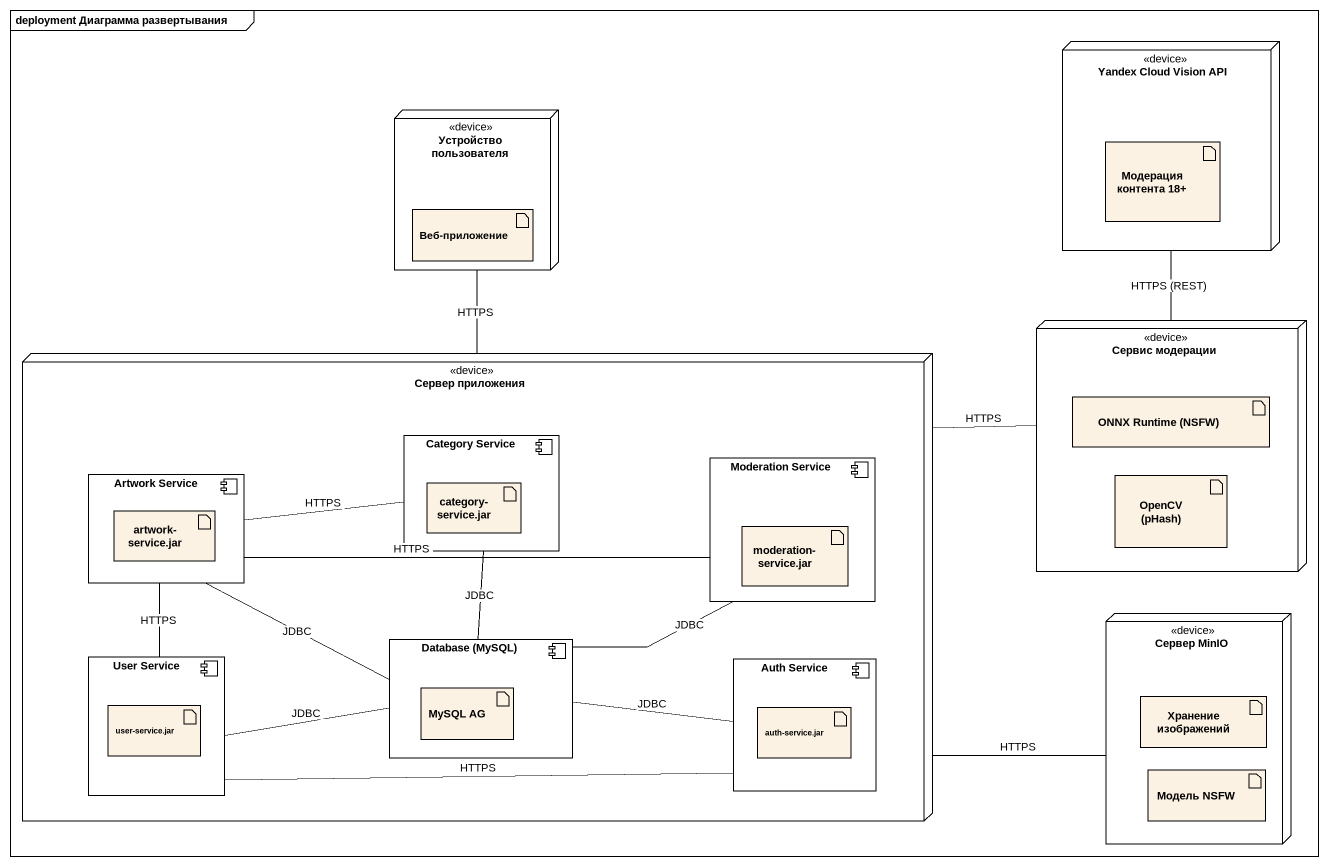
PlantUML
@startuml
mainframe deployment Диаграмма развертывания
node "Yandex Cloud Vision API" as Yandex_Cloud_Vision_API <<device>> {
  artifact "Модерация контента 18+" as Модерация_контента_18
}
node "Устройство пользователя" as Устройство_пользователя <<device>> {
  artifact "Веб-приложение" as Веб_приложение
}
node "Сервер приложения" as Сервер_приложения <<device>> {
  component "Category Service" as Category_Service {
    artifact "category-service.jar" as category_service_jar
  }
  component "Artwork Service" as Artwork_Service {
    artifact "artwork-service.jar" as artwork_service_jar
  }
  component "Moderation Service" as Moderation_Service {
    artifact "moderation-service.jar" as moderation_service_jar
  }
  component "User Service" as User_Service {
    artifact "user-service.jar" as user_service_jar
  }
  component "Database (MySQL)" as Database_MySQL {
    artifact "MySQL AG" as MySQL_AG
  }
  component "Auth Service" as Auth_Service {
    artifact "auth-service.jar" as auth_service_jar
  }
}
node "Сервис модерации" as Сервис_модерации <<device>> {
  artifact "ONNX Runtime (NSFW)" as ONNX_Runtime_NSFW
  artifact "OpenCV (pHash)" as OpenCV_pHash
}
node "Сервер MinIO" as Сервер_MinIO <<device>> {
  artifact "Хранение изображений" as Хранение_изображений
  artifact "Модель NSFW" as Модель_NSFW
}
Устройство_пользователя -- Сервер_приложения : HTTPS
Сервер_приложения -right- Сервис_модерации : HTTPS
Сервер_приложения -right- Сервер_MinIO : HTTPS
Сервис_модерации -up- Yandex_Cloud_Vision_API : HTTPS (REST)
Category_Service -- Database_MySQL : JDBC
Artwork_Service -right- Category_Service : HTTPS
Artwork_Service -right- Moderation_Service : HTTPS
Artwork_Service -right- Database_MySQL : JDBC
Moderation_Service -left- Database_MySQL : JDBC
User_Service -up- Artwork_Service : HTTPS
User_Service -right- Database_MySQL : JDBC
User_Service -right- Auth_Service : HTTPS
Auth_Service -left- Database_MySQL : JDBC
@enduml
